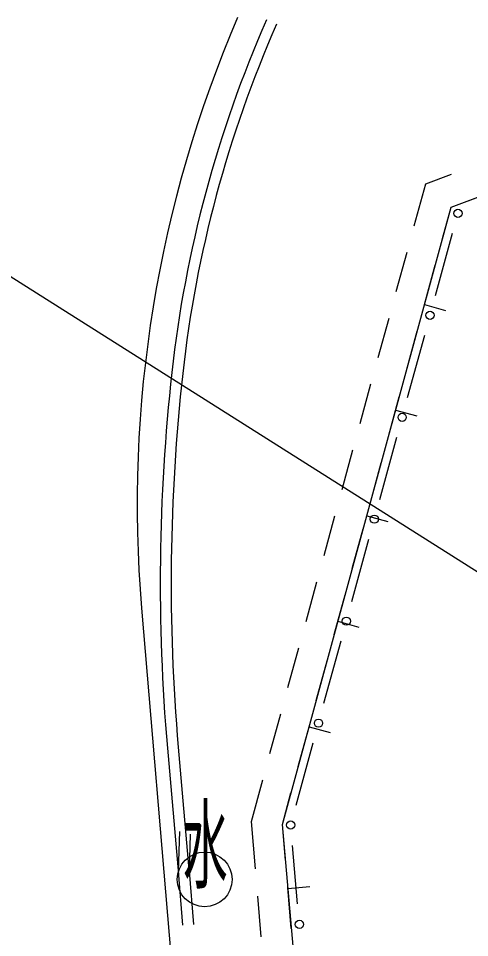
# Model space of a CAD drawing. Units: millimetres, scale not verified. Extents: x 40000 to 680000, y 20000 to 380000.
# Drawn here: x 351052 to 359294, y 248102 to 264904 of the extents above; entities that cross this region are included whole.
import ezdxf
from ezdxf.enums import TextEntityAlignment as Align

# ---------------------------------------------------------------- set-up
doc = ezdxf.new("R2010")
doc.units = ezdxf.units.MM
doc.header["$LTSCALE"] = 1000
for name, color, linetype, lineweight in [('M-BGD', 7, 'Continuous', 25), ('M-BGD-EXST', 7, 'Continuous', 25), ('M-STR-STRC', 7, 'Continuous', 25)]:
    doc.layers.add(name, color=color, linetype=linetype, lineweight=lineweight)
doc.styles.add('ＭＳ ゴシック', font='')
doc.styles.get('ＭＳ ゴシック').set_extended_font_data('MS Gothic')

msp = doc.modelspace()

# ---------------------------------------------------------------- linework, layer by layer
at = {"layer": 'M-BGD'}
for p, q in [((358493, 261878), (358963, 262054)), ((358284, 261115), (358493, 261878)), ((358957, 261453), (359562, 261680)), ((358800, 260878), (358957, 261453)), ((358671, 259838), (358983, 260978)), ((357955, 259910), (358152, 260633)), ((358470, 259672), (358668, 260395)), ((358470, 259672), (358856, 259566)), ((357625, 258704), (357823, 259427)), ((358141, 258466), (358338, 259190)), ((358162, 257975), (358474, 259115)), ((357296, 257498), (357493, 258222)), ((357811, 257260), (358009, 257984)), ((357943, 257743), (358329, 257637)), ((357653, 256112), (357964, 257251)), ((356966, 256292), (357164, 257016)), ((357482, 256055), (357679, 256778)), ((356636, 255087), (356834, 255810)), ((357416, 255813), (357801, 255708)), ((357152, 254849), (357350, 255572)), ((357143, 254248), (357455, 255388)), ((356307, 253881), (356505, 254604)), ((356822, 253643), (357020, 254367)), ((356888, 253884), (357274, 253779)), ((355977, 252675), (356175, 253399)), ((356634, 252385), (356946, 253525)), ((356493, 252437), (356691, 253161)), ((355648, 251469), (355845, 252193)), ((356163, 251232), (356361, 251955)), ((356361, 251955), (356747, 251850)), ((353774, 251564), (353974, 249255)), ((353973, 251582), (354174, 249272)), ((356125, 250521), (356436, 251661)), ((355308, 250225), (355516, 250987)), ((355874, 250173), (356031, 250749)), ((355382, 249360), (355308, 250225)), ((353993, 250042), (353969, 249315)), ((355930, 249517), (355874, 250173)), ((354191, 249994), (354170, 249320)), ((356153, 248718), (356059, 249786)), ((353969, 249315), (354052, 248329)), ((354170, 249320), (354251, 248340)), ((356037, 248272), (355973, 249019)), ((355977, 249002), (356376, 249038)), ((355488, 248114), (355424, 248862))]:
    msp.add_line(p, q, dxfattribs=at)
msp.add_lwpolyline([(356597, 241976), (355874, 250173), (358957, 261453), (360635, 262082), (433447, 261623), (434455, 256391), (460895, 256230), (462045, 251847)], dxfattribs=at)
for centre in [(359082, 261340), (358572, 259477), (358063, 257613), (357554, 255750), (357044, 253886), (356535, 252023), (356026, 250160), (356186, 248344)]:
    msp.add_circle(centre, 75, dxfattribs=at)
for centre, radius, start, end in [((375722, 256017), 22000, 156.2541, 173.6942), ((375722, 256017), 21800, 156.2541, 173.6942), ((388643, 254590), 35000, 173.6942, 184.9584), ((388643, 254590), 34800, 173.6942, 184.9584)]:
    msp.add_arc(centre, radius, start, end, dxfattribs=at)
at = {"layer": 'M-BGD-EXST'}
msp.add_circle((354455, 249167), 500, dxfattribs=at)
at = {"layer": 'M-STR-STRC'}
for p, q in [((343473, 264893), (360983, 253813)), ((353301, 254126), (354428, 240775))]:
    msp.add_line(p, q, dxfattribs=at)
msp.add_arc((375722, 256017), 22500, 156.6959, 184.8217, dxfattribs=at)

# ---------------------------------------------------------------- texts
at = {"layer": 'M-BGD-EXST', "style": 'ＭＳ ゴシック', "width": 0.45}
msp.add_text('水', height=1320, dxfattribs=at).set_placement((354063, 248748), align=Align.BOTTOM_LEFT)

doc.saveas('drawing.dxf')
